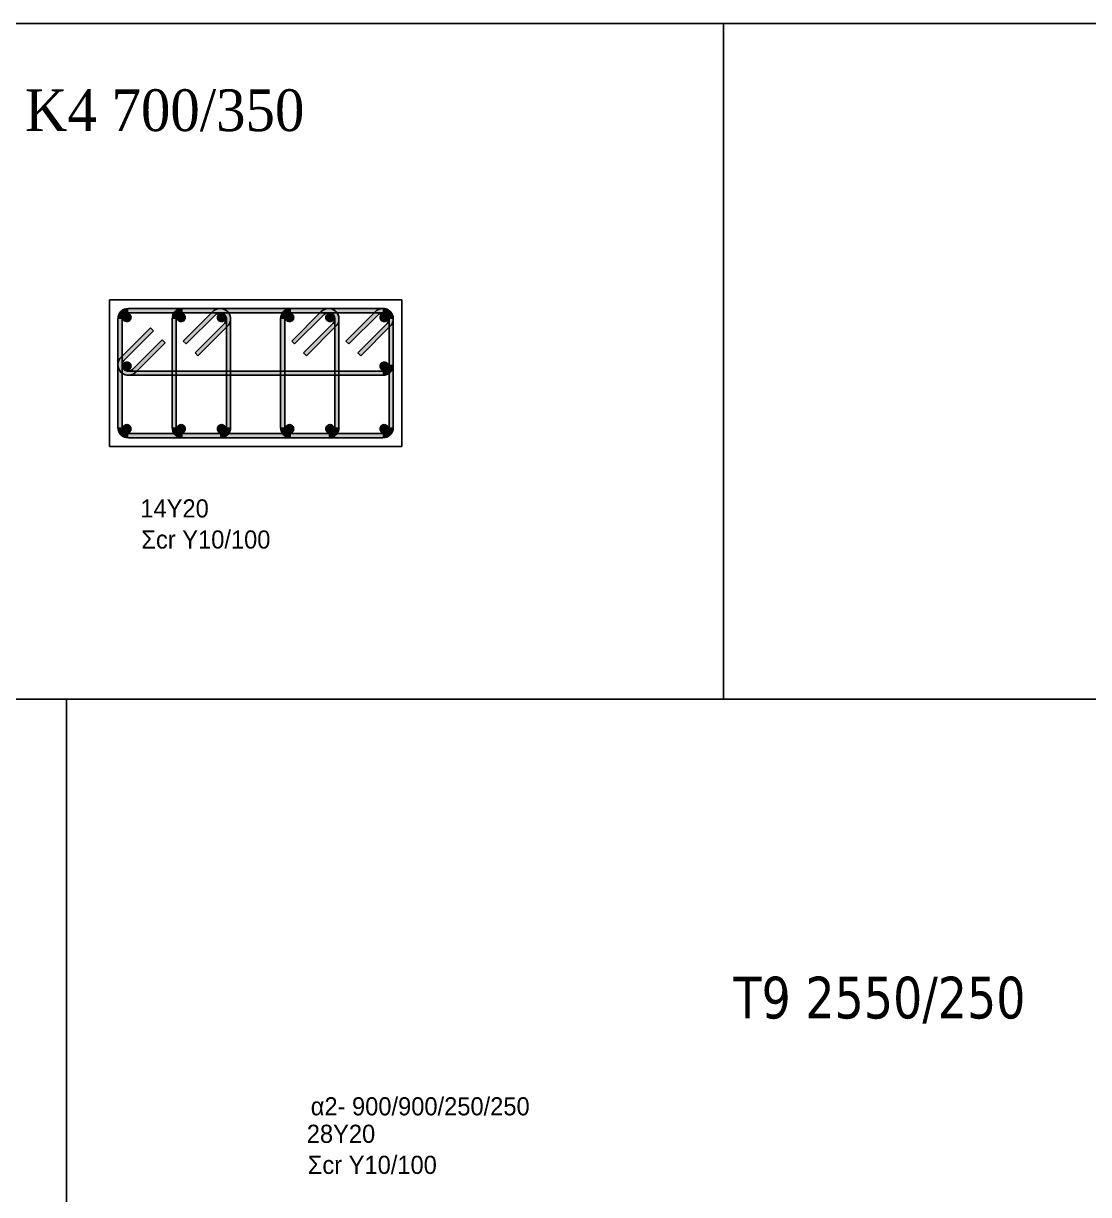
# Model space of a CAD drawing. Header units: millimetres. Extents: x -2171 to 1563, y -1758 to -1505.
# Drawn here: x -333.57 to -320.8, y -1604.29 to -1590.25 of the extents above; entities that cross this region are included whole.
import ezdxf

# ---------------------------------------------------------------- set-up
doc = ezdxf.new("R2010")
doc.units = ezdxf.units.MM
for name, color, linetype in [('-S_TEXT', 3, 'Continuous'), ('Col_Det', 7, 'Continuous'), ('Col_Det_4', 7, 'Continuous'), ('Col_Det_Fill', 7, 'Continuous'), ('Geo_Col_Pro_1', 7, 'Continuous'), ('pinakaki', 153, 'Continuous')]:
    doc.layers.add(name, color=color, linetype=linetype)
doc.styles.add('S1Arl22_b_934_161', font='arial.ttf', dxfattribs={"width": 0.933629, "height": 0.002175})
doc.styles.add('S1TmsNwRmn22_b_934_161', font='times.ttf', dxfattribs={"width": 0.933629, "height": 0.002175})
doc.styles.get("Standard").update_dxf_attribs({"font": 'tahoma.ttf'})

msp = doc.modelspace()

# ---------------------------------------------------------------- hatches: boundary and pattern name
at = {"layer": 'Col_Det_Fill'}
for color, points in [(252, [(-332.3082, -1593.7175), (-332.3082, -1593.6675, 0.4142136), (-332.4332, -1593.7925), (-332.3832, -1593.7925, -0.4142136)]), (252, [(-332.3082, -1593.7175), (-332.3082, -1593.6675, 0.4142136), (-332.4332, -1593.7925), (-332.3832, -1593.7925, -0.4142136)]), (12, [(-332.2759, -1593.7748, 0.4142136), (-332.3259, -1593.7248, 0.4142136), (-332.3759, -1593.7748, 0.4142136), (-332.3259, -1593.8248, 0.4142136)]), (252, [(-329.2582, -1593.7175), (-329.2582, -1593.6675), (-332.3082, -1593.6675), (-332.3082, -1593.7175)]), (252, [(-329.2582, -1593.7175), (-329.2582, -1593.6675), (-332.3082, -1593.6675), (-332.3082, -1593.7175)]), (252, [(-331.6582, -1593.7175), (-331.6582, -1593.6675, 0.4142136), (-331.7832, -1593.7925), (-331.7332, -1593.7925, -0.4142136)]), (56, [(-331.6259, -1593.7748, 0.4142136), (-331.6759, -1593.7248, 0.4142136), (-331.7259, -1593.7748, 0.4142136), (-331.6759, -1593.8248, 0.4142136)]), (252, [(-331.2082, -1593.7175), (-331.2082, -1593.6675), (-331.6582, -1593.6675), (-331.6582, -1593.7175)]), (252, [(-331.2612, -1593.7394), (-331.2966, -1593.7041), (-331.6502, -1594.0576), (-331.6148, -1594.093)]), (252, [(-331.1332, -1593.7925), (-331.0832, -1593.7925, 0.6681786), (-331.2966, -1593.7041), (-331.2612, -1593.7394, -0.6681786)]), (56, [(-331.1405, -1593.7748, 0.4142136), (-331.1905, -1593.7248, 0.4142136), (-331.2405, -1593.7748, 0.4142136), (-331.1905, -1593.8248, 0.4142136)]), (252, [(-331.1552, -1593.8455), (-331.1198, -1593.8809, 0.6681786), (-331.2082, -1593.6675), (-331.2082, -1593.7175, -0.6681786)]), (252, [(-330.3582, -1593.7175), (-330.3582, -1593.6675, 0.4142136), (-330.4832, -1593.7925), (-330.4332, -1593.7925, -0.4142136)]), (56, [(-330.3259, -1593.7748, 0.4142136), (-330.3759, -1593.7248, 0.4142136), (-330.4259, -1593.7748, 0.4142136), (-330.3759, -1593.8248, 0.4142136)]), (252, [(-329.9082, -1593.7175), (-329.9082, -1593.6675), (-330.3582, -1593.6675), (-330.3582, -1593.7175)]), (252, [(-329.9612, -1593.7394), (-329.9966, -1593.7041), (-330.3502, -1594.0576), (-330.3148, -1594.093)]), (252, [(-329.8332, -1593.7925), (-329.7832, -1593.7925, 0.6681786), (-329.9966, -1593.7041), (-329.9612, -1593.7394, -0.6681786)]), (56, [(-329.8405, -1593.7748, 0.4142136), (-329.8905, -1593.7248, 0.4142136), (-329.9405, -1593.7748, 0.4142136), (-329.8905, -1593.8248, 0.4142136)]), (252, [(-329.8552, -1593.8455), (-329.8198, -1593.8809, 0.6681786), (-329.9082, -1593.6675), (-329.9082, -1593.7175, -0.6681786)]), (252, [(-329.3112, -1593.7394), (-329.3466, -1593.7041), (-329.7002, -1594.0576), (-329.6648, -1594.093)]), (252, [(-329.1832, -1593.7925), (-329.1332, -1593.7925, 0.6681786), (-329.3466, -1593.7041), (-329.3112, -1593.7394, -0.6681786)]), (12, [(-329.1905, -1593.7748, 0.4142136), (-329.2405, -1593.7248, 0.4142136), (-329.2905, -1593.7748, 0.4142136), (-329.2405, -1593.8248, 0.4142136)]), (252, [(-329.2052, -1593.8455), (-329.1698, -1593.8809, 0.6681786), (-329.2582, -1593.6675), (-329.2582, -1593.7175, -0.6681786)]), (252, [(-329.1832, -1593.7925), (-329.1332, -1593.7925, 0.4142136), (-329.2582, -1593.6675), (-329.2582, -1593.7175, -0.4142136)]), (252, [(-332.3832, -1593.7925), (-332.4332, -1593.7925), (-332.4332, -1595.0925), (-332.3832, -1595.0925)]), (252, [(-332.3832, -1593.7925), (-332.4332, -1593.7925), (-332.4332, -1594.3425), (-332.3832, -1594.3425)]), (252, [(-331.7332, -1593.7925), (-331.7832, -1593.7925), (-331.7832, -1595.0925), (-331.7332, -1595.0925)]), (252, [(-331.5087, -1594.199), (-331.4734, -1594.2344), (-331.1198, -1593.8809), (-331.1552, -1593.8455)]), (252, [(-331.1332, -1595.0925), (-331.0832, -1595.0925), (-331.0832, -1593.7925), (-331.1332, -1593.7925)]), (252, [(-330.4332, -1593.7925), (-330.4832, -1593.7925), (-330.4832, -1595.0925), (-330.4332, -1595.0925)]), (252, [(-330.2087, -1594.199), (-330.1734, -1594.2344), (-329.8198, -1593.8809), (-329.8552, -1593.8455)]), (252, [(-329.8332, -1595.0925), (-329.7832, -1595.0925), (-329.7832, -1593.7925), (-329.8332, -1593.7925)]), (252, [(-329.5587, -1594.199), (-329.5234, -1594.2344), (-329.1698, -1593.8809), (-329.2052, -1593.8455)]), (252, [(-329.1832, -1595.0925), (-329.1332, -1595.0925), (-329.1332, -1593.7925), (-329.1832, -1593.7925)]), (252, [(-329.1832, -1594.3425), (-329.1332, -1594.3425), (-329.1332, -1593.7925), (-329.1832, -1593.7925)]), (252, [(-332.0077, -1593.9359), (-332.043, -1593.9005), (-332.3966, -1594.2541), (-332.3612, -1594.2894)]), (252, [(-332.2552, -1594.3955), (-332.2198, -1594.4309), (-331.8663, -1594.0773), (-331.9016, -1594.0419)]), (252, [(-332.3612, -1594.2894), (-332.3966, -1594.2541, 0.6681786), (-332.3082, -1594.4675), (-332.3082, -1594.4175, -0.6681786)]), (252, [(-332.3832, -1594.3425), (-332.4332, -1594.3425, 0.6681786), (-332.2198, -1594.4309), (-332.2552, -1594.3955, -0.6681786)]), (56, [(-332.2759, -1594.3601, 0.4142136), (-332.3259, -1594.3101, 0.4142136), (-332.3759, -1594.3601, 0.4142136), (-332.3259, -1594.4101, 0.4142136)]), (252, [(-332.3082, -1594.4175), (-332.3082, -1594.4675), (-329.2582, -1594.4675), (-329.2582, -1594.4175)]), (56, [(-329.1905, -1594.3601, 0.4142136), (-329.2405, -1594.3101, 0.4142136), (-329.2905, -1594.3601, 0.4142136), (-329.2405, -1594.4101, 0.4142136)]), (252, [(-329.2582, -1594.4175), (-329.2582, -1594.4675, 0.4142136), (-329.1332, -1594.3425), (-329.1832, -1594.3425, -0.4142136)]), (252, [(-332.3832, -1595.0925), (-332.4332, -1595.0925, 0.4142136), (-332.3082, -1595.2175), (-332.3082, -1595.1675, -0.4142136)]), (12, [(-332.2759, -1595.1101, 0.4142136), (-332.3259, -1595.0601, 0.4142136), (-332.3759, -1595.1101, 0.4142136), (-332.3259, -1595.1601, 0.4142136)]), (252, [(-331.7332, -1595.0925), (-331.7832, -1595.0925, 0.4142136), (-331.6582, -1595.2175), (-331.6582, -1595.1675, -0.4142136)]), (56, [(-331.6259, -1595.1101, 0.4142136), (-331.6759, -1595.0601, 0.4142136), (-331.7259, -1595.1101, 0.4142136), (-331.6759, -1595.1601, 0.4142136)]), (56, [(-331.1405, -1595.1101, 0.4142136), (-331.1905, -1595.0601, 0.4142136), (-331.2405, -1595.1101, 0.4142136), (-331.1905, -1595.1601, 0.4142136)]), (252, [(-331.2082, -1595.1675), (-331.2082, -1595.2175, 0.4142136), (-331.0832, -1595.0925), (-331.1332, -1595.0925, -0.4142136)]), (252, [(-330.4332, -1595.0925), (-330.4832, -1595.0925, 0.4142136), (-330.3582, -1595.2175), (-330.3582, -1595.1675, -0.4142136)]), (56, [(-330.3259, -1595.1101, 0.4142136), (-330.3759, -1595.0601, 0.4142136), (-330.4259, -1595.1101, 0.4142136), (-330.3759, -1595.1601, 0.4142136)]), (56, [(-329.8405, -1595.1101, 0.4142136), (-329.8905, -1595.0601, 0.4142136), (-329.9405, -1595.1101, 0.4142136), (-329.8905, -1595.1601, 0.4142136)]), (252, [(-329.9082, -1595.1675), (-329.9082, -1595.2175, 0.4142136), (-329.7832, -1595.0925), (-329.8332, -1595.0925, -0.4142136)]), (12, [(-329.1905, -1595.1101, 0.4142136), (-329.2405, -1595.0601, 0.4142136), (-329.2905, -1595.1101, 0.4142136), (-329.2405, -1595.1601, 0.4142136)]), (252, [(-329.2582, -1595.1675), (-329.2582, -1595.2175, 0.4142136), (-329.1332, -1595.0925), (-329.1832, -1595.0925, -0.4142136)]), (252, [(-332.3082, -1595.1675), (-332.3082, -1595.2175), (-329.2582, -1595.2175), (-329.2582, -1595.1675)]), (252, [(-331.6582, -1595.1675), (-331.6582, -1595.2175), (-331.2082, -1595.2175), (-331.2082, -1595.1675)]), (252, [(-330.3582, -1595.1675), (-330.3582, -1595.2175), (-329.9082, -1595.2175), (-329.9082, -1595.1675)])]:
    msp.add_hatch(color=color, dxfattribs=at).paths.add_polyline_path(points)

# ---------------------------------------------------------------- linework, layer by layer
at = {"layer": '-S_TEXT', "ltscale": 5}
msp.add_lwpolyline([(-363.7475, -1590.2497), (-305.6, -1590.2497), (-305.6, -1630.2944), (-363.7475, -1630.2944)], close=True, dxfattribs=at)
at = {"layer": 'Col_Det', "color": 7}
for points in [[(-329.0307, -1593.565), (-332.5357, -1593.565)], [(-332.5357, -1593.565), (-332.5357, -1595.32)], [(-329.0307, -1595.32), (-329.0307, -1593.565)], [(-329.2582, -1593.6675), (-332.3082, -1593.6675)], [(-329.2582, -1593.6675), (-332.3082, -1593.6675)], [(-332.3082, -1593.7175), (-329.2582, -1593.7175)], [(-332.3082, -1593.7175), (-329.2582, -1593.7175)], [(-331.2082, -1593.6675), (-331.6582, -1593.6675)], [(-331.6582, -1593.7175), (-331.2082, -1593.7175)], [(-331.2966, -1593.7041), (-331.6502, -1594.0576)], [(-331.6148, -1594.093), (-331.2612, -1593.7394)], [(-329.9082, -1593.6675), (-330.3582, -1593.6675)], [(-330.3582, -1593.7175), (-329.9082, -1593.7175)], [(-329.9966, -1593.7041), (-330.3502, -1594.0576)], [(-330.3148, -1594.093), (-329.9612, -1593.7394)], [(-329.3466, -1593.7041), (-329.7002, -1594.0576)], [(-329.6648, -1594.093), (-329.3112, -1593.7394)], [(-332.4332, -1593.7925), (-332.4332, -1595.0925)], [(-332.4332, -1593.7925), (-332.4332, -1594.3425)], [(-332.3832, -1595.0925), (-332.3832, -1593.7925)], [(-332.3832, -1594.3425), (-332.3832, -1593.7925)], [(-331.7832, -1593.7925), (-331.7832, -1595.0925)], [(-331.7332, -1595.0925), (-331.7332, -1593.7925)], [(-331.1552, -1593.8455), (-331.5087, -1594.199)], [(-331.4734, -1594.2344), (-331.1198, -1593.8809)], [(-331.1332, -1593.7925), (-331.1332, -1595.0925)], [(-331.0832, -1595.0925), (-331.0832, -1593.7925)], [(-330.4832, -1593.7925), (-330.4832, -1595.0925)], [(-330.4332, -1595.0925), (-330.4332, -1593.7925)], [(-329.8552, -1593.8455), (-330.2087, -1594.199)], [(-330.1734, -1594.2344), (-329.8198, -1593.8809)], [(-329.8332, -1593.7925), (-329.8332, -1595.0925)], [(-329.7832, -1595.0925), (-329.7832, -1593.7925)], [(-329.2052, -1593.8455), (-329.5587, -1594.199)], [(-329.5234, -1594.2344), (-329.1698, -1593.8809)], [(-329.1832, -1593.7925), (-329.1832, -1595.0925)], [(-329.1832, -1593.7925), (-329.1832, -1594.3425)], [(-329.1332, -1595.0925), (-329.1332, -1593.7925)], [(-329.1332, -1594.3425), (-329.1332, -1593.7925)], [(-332.043, -1593.9005), (-332.3966, -1594.2541)], [(-332.3612, -1594.2894), (-332.0077, -1593.9359)], [(-332.0077, -1593.9359), (-332.043, -1593.9005)], [(-331.9016, -1594.0419), (-332.2552, -1594.3955)], [(-332.2198, -1594.4309), (-331.8663, -1594.0773)], [(-331.8663, -1594.0773), (-331.9016, -1594.0419)], [(-331.6502, -1594.0576), (-331.6148, -1594.093)], [(-330.3502, -1594.0576), (-330.3148, -1594.093)], [(-329.7002, -1594.0576), (-329.6648, -1594.093)], [(-331.5087, -1594.199), (-331.4734, -1594.2344)], [(-330.2087, -1594.199), (-330.1734, -1594.2344)], [(-329.5587, -1594.199), (-329.5234, -1594.2344)], [(-329.2582, -1594.4175), (-332.3082, -1594.4175)], [(-332.3082, -1594.4675), (-329.2582, -1594.4675)], [(-329.2582, -1595.1675), (-332.3082, -1595.1675)], [(-332.3082, -1595.2175), (-329.2582, -1595.2175)], [(-331.2082, -1595.1675), (-331.6582, -1595.1675)], [(-331.6582, -1595.2175), (-331.2082, -1595.2175)], [(-329.9082, -1595.1675), (-330.3582, -1595.1675)], [(-330.3582, -1595.2175), (-329.9082, -1595.2175)], [(-332.5357, -1595.32), (-329.0307, -1595.32)]]:
    msp.add_lwpolyline(points, dxfattribs=at)
for points in [[(-332.3082, -1593.6675, 0.4142136), (-332.4332, -1593.7925)], [(-332.3082, -1593.6675, 0.4142136), (-332.4332, -1593.7925)], [(-332.3832, -1593.7925, -0.4142136), (-332.3082, -1593.7175, -0.4142136)], [(-332.3832, -1593.7925, -0.4142136), (-332.3082, -1593.7175, -0.4142136)], [(-332.3259, -1593.7248, 0.4142136), (-332.3759, -1593.7748, 0.4142136)], [(-332.2759, -1593.7748, 0.4142136), (-332.3259, -1593.7248, 0.4142136)], [(-331.6582, -1593.6675, 0.4142136), (-331.7832, -1593.7925)], [(-331.7332, -1593.7925, -0.4142136), (-331.6582, -1593.7175, -0.4142136)], [(-331.6759, -1593.7248, 0.4142136), (-331.7259, -1593.7748, 0.4142136)], [(-331.6259, -1593.7748, 0.4142136), (-331.6759, -1593.7248, 0.4142136)], [(-331.0832, -1593.7925, 0.6681786), (-331.2966, -1593.7041)], [(-331.2612, -1593.7394, -0.6681786), (-331.1332, -1593.7925, -0.6681786)], [(-331.1905, -1593.7248, 0.4142136), (-331.2405, -1593.7748, 0.4142136)], [(-331.1198, -1593.8809, 0.6681786), (-331.2082, -1593.6675)], [(-331.2082, -1593.7175, -0.6681786), (-331.1552, -1593.8455, -0.6681786)], [(-331.1405, -1593.7748, 0.4142136), (-331.1905, -1593.7248, 0.4142136)], [(-330.3582, -1593.6675, 0.4142136), (-330.4832, -1593.7925)], [(-330.4332, -1593.7925, -0.4142136), (-330.3582, -1593.7175, -0.4142136)], [(-330.3759, -1593.7248, 0.4142136), (-330.4259, -1593.7748, 0.4142136)], [(-330.3259, -1593.7748, 0.4142136), (-330.3759, -1593.7248, 0.4142136)], [(-329.7832, -1593.7925, 0.6681786), (-329.9966, -1593.7041)], [(-329.9612, -1593.7394, -0.6681786), (-329.8332, -1593.7925, -0.6681786)], [(-329.8905, -1593.7248, 0.4142136), (-329.9405, -1593.7748, 0.4142136)], [(-329.8198, -1593.8809, 0.6681786), (-329.9082, -1593.6675)], [(-329.9082, -1593.7175, -0.6681786), (-329.8552, -1593.8455, -0.6681786)], [(-329.8405, -1593.7748, 0.4142136), (-329.8905, -1593.7248, 0.4142136)], [(-329.1332, -1593.7925, 0.6681786), (-329.3466, -1593.7041)], [(-329.3112, -1593.7394, -0.6681786), (-329.1832, -1593.7925, -0.6681786)], [(-329.2405, -1593.7248, 0.4142136), (-329.2905, -1593.7748, 0.4142136)], [(-329.1698, -1593.8809, 0.6681786), (-329.2582, -1593.6675)], [(-329.1332, -1593.7925, 0.4142136), (-329.2582, -1593.6675)], [(-329.2582, -1593.7175, -0.6681786), (-329.2052, -1593.8455, -0.6681786)], [(-329.2582, -1593.7175, -0.4142136), (-329.1832, -1593.7925, -0.4142136)], [(-329.1905, -1593.7748, 0.4142136), (-329.2405, -1593.7248, 0.4142136)], [(-332.3759, -1593.7748, 0.4142136), (-332.3259, -1593.8248, 0.4142136)], [(-332.3259, -1593.8248, 0.4142136), (-332.2759, -1593.7748, 0.4142136)], [(-331.7259, -1593.7748, 0.4142136), (-331.6759, -1593.8248, 0.4142136)], [(-331.6759, -1593.8248, 0.4142136), (-331.6259, -1593.7748, 0.4142136)], [(-331.2405, -1593.7748, 0.4142136), (-331.1905, -1593.8248, 0.4142136)], [(-331.1905, -1593.8248, 0.4142136), (-331.1405, -1593.7748, 0.4142136)], [(-330.4259, -1593.7748, 0.4142136), (-330.3759, -1593.8248, 0.4142136)], [(-330.3759, -1593.8248, 0.4142136), (-330.3259, -1593.7748, 0.4142136)], [(-329.9405, -1593.7748, 0.4142136), (-329.8905, -1593.8248, 0.4142136)], [(-329.8905, -1593.8248, 0.4142136), (-329.8405, -1593.7748, 0.4142136)], [(-329.2905, -1593.7748, 0.4142136), (-329.2405, -1593.8248, 0.4142136)], [(-329.2405, -1593.8248, 0.4142136), (-329.1905, -1593.7748, 0.4142136)], [(-332.3966, -1594.2541, 0.6681786), (-332.3082, -1594.4675)], [(-332.3082, -1594.4175, -0.6681786), (-332.3612, -1594.2894, -0.6681786)], [(-332.4332, -1594.3425, 0.6681786), (-332.2198, -1594.4309)], [(-332.2552, -1594.3955, -0.6681786), (-332.3832, -1594.3425, -0.6681786)], [(-332.3259, -1594.3101, 0.4142136), (-332.3759, -1594.3601, 0.4142136)], [(-332.3759, -1594.3601, 0.4142136), (-332.3259, -1594.4101, 0.4142136)], [(-332.2759, -1594.3601, 0.4142136), (-332.3259, -1594.3101, 0.4142136)], [(-332.3259, -1594.4101, 0.4142136), (-332.2759, -1594.3601, 0.4142136)], [(-329.2405, -1594.3101, 0.4142136), (-329.2905, -1594.3601, 0.4142136)], [(-329.2905, -1594.3601, 0.4142136), (-329.2405, -1594.4101, 0.4142136)], [(-329.2582, -1594.4675, 0.4142136), (-329.1332, -1594.3425)], [(-329.1832, -1594.3425, -0.4142136), (-329.2582, -1594.4175, -0.4142136)], [(-329.1905, -1594.3601, 0.4142136), (-329.2405, -1594.3101, 0.4142136)], [(-329.2405, -1594.4101, 0.4142136), (-329.1905, -1594.3601, 0.4142136)], [(-332.4332, -1595.0925, 0.4142136), (-332.3082, -1595.2175)], [(-332.3082, -1595.1675, -0.4142136), (-332.3832, -1595.0925, -0.4142136)], [(-332.3259, -1595.0601, 0.4142136), (-332.3759, -1595.1101, 0.4142136)], [(-332.3759, -1595.1101, 0.4142136), (-332.3259, -1595.1601, 0.4142136)], [(-332.2759, -1595.1101, 0.4142136), (-332.3259, -1595.0601, 0.4142136)], [(-332.3259, -1595.1601, 0.4142136), (-332.2759, -1595.1101, 0.4142136)], [(-331.7832, -1595.0925, 0.4142136), (-331.6582, -1595.2175)], [(-331.6582, -1595.1675, -0.4142136), (-331.7332, -1595.0925, -0.4142136)], [(-331.6759, -1595.0601, 0.4142136), (-331.7259, -1595.1101, 0.4142136)], [(-331.7259, -1595.1101, 0.4142136), (-331.6759, -1595.1601, 0.4142136)], [(-331.6259, -1595.1101, 0.4142136), (-331.6759, -1595.0601, 0.4142136)], [(-331.6759, -1595.1601, 0.4142136), (-331.6259, -1595.1101, 0.4142136)], [(-331.1905, -1595.0601, 0.4142136), (-331.2405, -1595.1101, 0.4142136)], [(-331.2405, -1595.1101, 0.4142136), (-331.1905, -1595.1601, 0.4142136)], [(-331.2082, -1595.2175, 0.4142136), (-331.0832, -1595.0925)], [(-331.1332, -1595.0925, -0.4142136), (-331.2082, -1595.1675, -0.4142136)], [(-331.1405, -1595.1101, 0.4142136), (-331.1905, -1595.0601, 0.4142136)], [(-331.1905, -1595.1601, 0.4142136), (-331.1405, -1595.1101, 0.4142136)], [(-330.4832, -1595.0925, 0.4142136), (-330.3582, -1595.2175)], [(-330.3582, -1595.1675, -0.4142136), (-330.4332, -1595.0925, -0.4142136)], [(-330.3759, -1595.0601, 0.4142136), (-330.4259, -1595.1101, 0.4142136)], [(-330.4259, -1595.1101, 0.4142136), (-330.3759, -1595.1601, 0.4142136)], [(-330.3259, -1595.1101, 0.4142136), (-330.3759, -1595.0601, 0.4142136)], [(-330.3759, -1595.1601, 0.4142136), (-330.3259, -1595.1101, 0.4142136)], [(-329.8905, -1595.0601, 0.4142136), (-329.9405, -1595.1101, 0.4142136)], [(-329.9405, -1595.1101, 0.4142136), (-329.8905, -1595.1601, 0.4142136)], [(-329.9082, -1595.2175, 0.4142136), (-329.7832, -1595.0925)], [(-329.8332, -1595.0925, -0.4142136), (-329.9082, -1595.1675, -0.4142136)], [(-329.8405, -1595.1101, 0.4142136), (-329.8905, -1595.0601, 0.4142136)], [(-329.8905, -1595.1601, 0.4142136), (-329.8405, -1595.1101, 0.4142136)], [(-329.2405, -1595.0601, 0.4142136), (-329.2905, -1595.1101, 0.4142136)], [(-329.2905, -1595.1101, 0.4142136), (-329.2405, -1595.1601, 0.4142136)], [(-329.2582, -1595.2175, 0.4142136), (-329.1332, -1595.0925)], [(-329.1832, -1595.0925, -0.4142136), (-329.2582, -1595.1675, -0.4142136)], [(-329.1905, -1595.1101, 0.4142136), (-329.2405, -1595.0601, 0.4142136)], [(-329.2405, -1595.1601, 0.4142136), (-329.1905, -1595.1101, 0.4142136)]]:
    msp.add_lwpolyline(points, format="xyb", dxfattribs=at)
at = {"layer": 'Geo_Col_Pro_1', "color": 4, "linetype": 'Continuous', "ltscale": 0.5}
for p, q in [((-325.1757, -1590.2497), (-325.1757, -1598.3514)), ((-363.7475, -1598.3514), (-305.6, -1598.3514)), ((-333.0483, -1598.3514), (-333.0483, -1630.2944))]:
    msp.add_line(p, q, dxfattribs=at)

# ---------------------------------------------------------------- texts
at = {"layer": 'Col_Det', "color": 7, "style": 'S1Arl22_b_934_161', "width": 0.933629}
for s, p in [('14Y20', (-332.1643, -1596.1729)), ('Σcr Y10/100', (-332.1524, -1596.5454)), (' α2- 900/900/250/250', (-330.2008, -1603.3407, 32.25)), ('28Y20', (-330.1693, -1603.6702, 32.25)), ('Σcr Y10/100', (-330.1575, -1604.0427, 32.25))]:
    msp.add_text(s, height=0.2175, dxfattribs=at).set_placement(p)
at = {"layer": 'Col_Det_4', "color": 1, "style": 'S1TmsNwRmn22_b_934_161', "width": 0.933629}
msp.add_text('K4 700/350', height=0.5, dxfattribs=at).set_placement((-333.5474, -1591.5404))
at = {"layer": 'pinakaki', "color": 1, "width": 0.933629}
msp.add_text(' Τ9 2550/250 ', height=0.5, dxfattribs=at).set_placement((-325.2296, -1602.1783))

doc.saveas('drawing.dxf')
